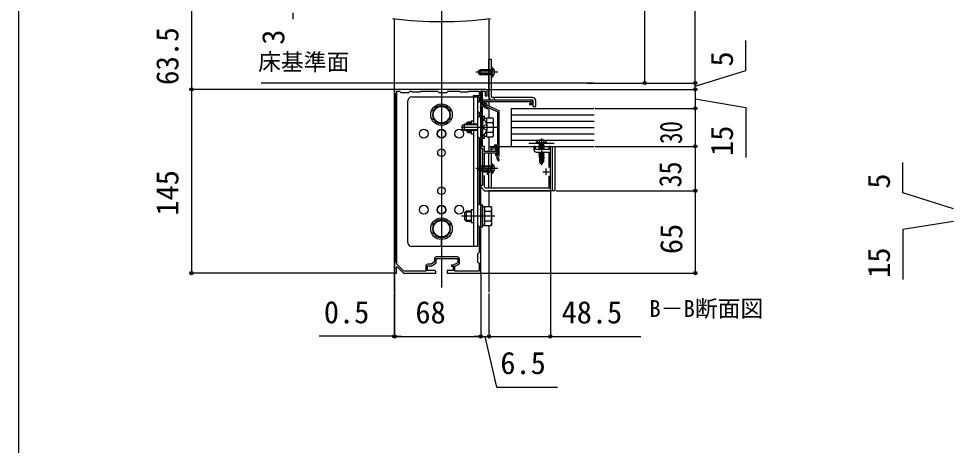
# Model space of a CAD drawing. Units: millimetres, scale not verified. Extents: x -1050 to 1050, y -1565 to 1555.
# Drawn here: x -1050 to -317, y 259 to 596 of the extents above; entities that cross this region are included whole.
import ezdxf
from ezdxf.enums import TextEntityAlignment as Align

# ---------------------------------------------------------------- set-up
doc = ezdxf.new("R2010")
doc.units = ezdxf.units.MM
doc.header["$LTSCALE"] = 8
for name, color, linetype in [('0-1_USER1', 3, 'Continuous'), ('0-2_YKK_11', 7, 'Continuous'), ('0-4_YKK_12', 2, 'Continuous'), ('0-5_YKK_13', 4, 'Continuous'), ('0-7_YKK_D', 6, 'Continuous'), ('0-8_YKK_ZWAK', 7, 'Continuous')]:
    doc.layers.add(name, color=color, linetype=linetype)
doc.styles.add('ＭＳ ゴシック', font='')
doc.styles.get('ＭＳ ゴシック').set_extended_font_data('MS Gothic')

msp = doc.modelspace()

# ---------------------------------------------------------------- linework, layer by layer
at = {"layer": '0-2_YKK_11'}
for p, q in [((-672.22, 486.767), (-672.22, 485.967)), ((-679.92, 477.467), (-679.92, 472.467)), ((-633.42, 477.467), (-633.42, 472.467)), ((-682.42, 474.967), (-677.42, 474.967)), ((-635.92, 474.967), (-630.92, 474.967)), ((-703.32, 407.767), (-720.02, 407.767))]:
    msp.add_line(p, q, dxfattribs=at)
for points in [[(-680.92, 539.967), (-714.462, 539.967), (-714.645, 539.847), (-715.195, 539.847), (-715.378, 539.967), (-735.462, 539.967), (-735.645, 539.847), (-736.195, 539.847), (-736.378, 539.967), (-744.462, 539.967), (-744.645, 539.847), (-745.195, 539.847), (-745.378, 539.967), (-752.92, 539.967), (-752.92, 536.967), (-752.62, 536.667)], [(-752.62, 536.667), (-752.62, 403.267), (-752.92, 402.967), (-752.92, 394.967), (-751.42, 394.967), (-751.42, 399.867), (-751.052, 400.021), (-745.92, 394.967), (-720.42, 394.967), (-720.42, 395.967)], [(-751.32, 402.11), (-751.32, 538.667), (-749.12, 538.667), (-747.92, 537.467), (-741.92, 537.467), (-740.72, 538.667), (-739.62, 538.667), (-738.92, 537.967), (-732.92, 537.967), (-732.22, 538.667), (-719.12, 538.667), (-717.92, 537.467), (-711.92, 537.467), (-710.72, 538.667), (-701.62, 538.667), (-700.92, 537.967), (-694.92, 537.967), (-694.22, 538.667), (-686.22, 538.667), (-686.22, 534.967), (-690.92, 534.967), (-690.92, 533.967), (-686.22, 533.967), (-686.22, 530.167), (-687.42, 528.967), (-687.42, 522.967), (-686.22, 521.767), (-686.22, 518.167), (-687.42, 516.967), (-687.42, 502.967), (-686.22, 501.767), (-686.22, 449.167), (-687.42, 447.967), (-687.42, 432.967), (-686.22, 431.767), (-686.22, 411.167), (-687.42, 409.967), (-687.42, 403.967), (-686.22, 402.767), (-686.22, 396.467)], [(-721.42, 396.967), (-727.02, 396.967), (-727.02, 400.667), (-723.52, 400.667), (-720.22, 403.167), (-720.22, 406.467), (-703.12, 406.467), (-703.12, 403.167), (-706.62, 401.267), (-708.12, 401.267), (-708.12, 400.367), (-706.62, 400.367), (-706.62, 396.967), (-711.42, 396.967), (-711.42, 394.967), (-684.92, 394.967), (-684.92, 406.509), (-685.04, 406.692), (-685.04, 407.242), (-684.92, 407.426), (-684.92, 444.509), (-685.04, 444.692), (-685.04, 445.242), (-684.92, 445.426), (-684.92, 509.509), (-685.04, 509.692), (-685.04, 510.242), (-684.92, 510.426), (-684.92, 525.509), (-685.04, 525.692), (-685.04, 526.242), (-684.92, 526.426), (-684.92, 538.467), (-681.32, 538.467), (-681.32, 534.967), (-679.92, 534.967), (-679.92, 538.967)], [(-671.92, 488.117), (-671.92, 494.967), (-673.22, 494.967), (-673.22, 490.967), (-681.92, 490.967), (-681.92, 494.967), (-683.42, 494.967), (-683.42, 509.509), (-683.54, 509.692), (-683.54, 510.242), (-683.42, 510.426), (-683.42, 526.667), (-682.22, 526.667), (-682.22, 526.06), (-679.651, 524.724), (-679.189, 525.611), (-681.22, 526.667), (-681.22, 527.667), (-683.42, 527.667), (-683.42, 538.467), (-684.92, 538.467), (-684.92, 493.467), (-683.42, 493.467), (-683.42, 463.967), (-684.92, 463.967), (-684.92, 462.967), (-681.92, 459.967), (-629.92, 459.967), (-629.92, 494.967), (-631.12, 494.967), (-631.12, 492.467), (-641.72, 492.467), (-641.72, 494.967), (-642.92, 494.967), (-642.92, 492.467)], [(-644.42, 531.467), (-683.42, 531.467), (-683.42, 527.667), (-681.22, 527.667), (-681.22, 526.767), (-671.62, 522.267), (-671.62, 495.867), (-674.22, 495.867), (-674.22, 494.061), (-677.285, 493.252), (-677.055, 492.382), (-673.32, 493.367), (-673.32, 494.967), (-671.62, 494.967), (-671.62, 488.665), (-671.675, 488.492)], [(-670.515, 487.357), (-670.42, 487.577), (-670.42, 523.03), (-680.02, 527.53), (-680.02, 528.867), (-682.22, 528.867), (-682.22, 530.267), (-644.32, 530.267), (-644.32, 528.867), (-646.42, 528.867), (-646.42, 527.967), (-643.42, 527.967), (-643.42, 530.467)], [(-681.92, 478.027), (-681.92, 489.767), (-673.22, 489.767), (-673.22, 488.117)], [(-640.92, 490.467), (-631.12, 490.467), (-631.12, 478.366)], [(-631.12, 471.569), (-631.12, 461.967), (-681.092, 461.967), (-681.92, 462.796), (-681.92, 471.908)], [(-721.52, 406.267), (-721.52, 403.813), (-723.957, 401.967), (-726.82, 401.967)], [(-686.22, 396.467), (-705.32, 396.467), (-705.32, 400.494), (-701.82, 402.394), (-701.82, 406.267)], [(-728.32, 400.467), (-728.32, 396.467), (-745.59, 396.467), (-751.32, 402.11)]]:
    msp.add_lwpolyline(points, dxfattribs=at)
for centre, radius, start, end in [((-680.92, 538.967), 1, 0.00001, 89.99999), ((-644.42, 530.467), 1, 0.00001, 89.99999), ((-640.92, 492.467), 2, 180.00001, 269.99999), ((-672.57, 488.117), 0.65, 180.00001, 269.99999), ((-672.57, 488.117), 0.65, 270.00001, 359.99999), ((-669.22, 486.767), 3, 144.90318, 180), ((-669.22, 485.967), 3, 180.00001, 227.02713), ((-670.89, 484.175), 0.55, 227.02712, 330.00001), ((-669.22, 485.967), 1.9, 132.9859, 227.02712), ((-670.89, 484.175), 0.55, 329.99997, 47.0271), ((-720.02, 406.267), 1.5, 90.00001, 179.99999), ((-703.32, 406.267), 1.5, 0.00001, 89.99999), ((-726.82, 400.467), 1.5, 90.00001, 179.99999), ((-721.42, 395.967), 1, 0.00001, 89.99999)]:
    msp.add_arc(centre, radius, start, end, dxfattribs=at)
at = {"layer": '0-4_YKK_12'}
for p, q in [((-715.92, 1174.038), (-715.92, 383.604)), ((-753.42, 595.672), (-753.42, 379.967)), ((-678.42, 595.672), (-678.42, 531.467)), ((-595.42, 544.967), (-858.31, 544.967)), ((-678.42, 539.967), (-678.42, 533.667)), ((-678.42, 530.267), (-678.42, 526.78)), ((-678.42, 527.667), (-678.42, 526.78)), ((-678.42, 525.455), (-678.42, 517.473)), ((-678.42, 525.455), (-678.42, 517.473)), ((-678.42, 502.462), (-678.42, 497.967)), ((-678.42, 502.462), (-678.42, 490.967)), ((-660.92, 494.967), (-595.42, 494.967)), ((-678.42, 459.967), (-678.42, 447.473)), ((-678.42, 458.967), (-678.42, 447.473)), ((-678.42, 432.462), (-678.42, 394.967)), ((-678.42, 432.462), (-678.42, 379.967))]:
    msp.add_line(p, q, dxfattribs=at)
at = {"layer": '0-5_YKK_13'}
for p, q in [((-678.42, 533.967), (-678.42, 563.467)), ((-676.42, 563.467), (-678.42, 563.467)), ((-676.42, 533.967), (-676.42, 563.467)), ((-676.42, 549.717), (-676.42, 557.217)), ((-671.42, 553.467), (-688.92, 553.467)), ((-686.42, 554.767), (-685.02, 555.467)), ((-686.42, 552.167), (-686.42, 554.767)), ((-686.42, 552.167), (-685.02, 551.467)), ((-676.42, 554.813), (-686.329, 554.813)), ((-676.42, 552.122), (-686.329, 552.122)), ((-676.42, 555.467), (-685.02, 555.467)), ((-675.911, 549.717), (-676.42, 549.717)), ((-742.42, 418.967), (-742.42, 530.967)), ((-739.42, 533.967), (-687.42, 533.967)), ((-715.92, 533.967), (-715.92, 528.967)), ((-690.62, 533.967), (-690.62, 512.467)), ((-687.42, 533.967), (-687.42, 415.967)), ((-643.92, 533.467), (-675.92, 533.467)), ((-643.92, 531.467), (-675.92, 531.467)), ((-674.42, 533.467), (-674.42, 531.467)), ((-643.42, 526.467), (-643.42, 530.967)), ((-641.42, 526.467), (-641.42, 530.967)), ((-660.92, 524.967), (-595.42, 524.967)), ((-643.42, 526.467), (-641.42, 526.467)), ((-696.22, 512.767), (-695.02, 513.967)), ((-695.668, 513.319), (-692.42, 513.319)), ((-692.42, 513.967), (-695.02, 513.967)), ((-695.02, 513.967), (-695.02, 512.467)), ((-692.42, 515.167), (-692.42, 512.467)), ((-692.42, 515.167), (-690.62, 515.167)), ((-683.42, 515.218), (-683.42, 504.716)), ((-682.875, 515.867), (-682.677, 515.867)), ((-680.22, 517.017), (-681.82, 517.017)), ((-680.22, 517.473), (-675.301, 517.473)), ((-680.22, 512.697), (-680.22, 517.473)), ((-680.22, 512.697), (-680.22, 513.967)), ((-680.22, 513.72), (-675.301, 513.72)), ((-674.72, 516.467), (-675.301, 517.473)), ((-674.72, 503.467), (-674.72, 516.467)), ((-660.92, 519.967), (-595.42, 519.967)), ((-660.92, 514.967), (-595.42, 514.967)), ((-678.916, 509.967), (-700.333, 509.967)), ((-699.42, 511.667), (-697.72, 512.467)), ((-672.22, 509.967), (-698.72, 509.967)), ((-687.42, 512.034), (-698.64, 512.034)), ((-687.42, 507.9), (-698.64, 507.9)), ((-697.72, 507.467), (-697.72, 512.467)), ((-687.42, 512.467), (-697.72, 512.467)), ((-687.42, 507.467), (-697.72, 507.467)), ((-696.22, 512.767), (-696.22, 512.467)), ((-696.22, 507.467), (-696.22, 507.167)), ((-696.22, 507.167), (-695.02, 505.967)), ((-695.668, 506.615), (-692.42, 506.615)), ((-695.02, 507.467), (-695.02, 505.967)), ((-695.02, 505.967), (-692.42, 505.967)), ((-692.42, 507.467), (-692.42, 504.767)), ((-690.62, 507.467), (-690.62, 415.967)), ((-683.164, 509.967), (-682.555, 511.112)), ((-683.164, 509.967), (-682.555, 508.822)), ((-680.094, 512.339), (-682.555, 511.112)), ((-680.094, 507.596), (-682.555, 508.822)), ((-680.22, 505.967), (-680.22, 507.238)), ((-680.22, 502.462), (-680.22, 507.238)), ((-680.22, 506.215), (-675.301, 506.215)), ((-660.92, 509.967), (-595.42, 509.967)), ((-692.42, 504.767), (-690.62, 504.767)), ((-683.42, 504.716), (-683.42, 504.613)), ((-682.875, 504.067), (-682.677, 504.067)), ((-681.82, 502.917), (-680.22, 502.917)), ((-680.22, 502.462), (-675.301, 502.462)), ((-674.72, 503.467), (-675.301, 502.462)), ((-660.92, 504.967), (-595.42, 504.967)), ((-660.92, 499.967), (-595.42, 499.967)), ((-640.92, 497.767), (-640.778, 498.57)), ((-636.92, 501.167), (-636.92, 480.267)), ((-632.92, 497.767), (-633.061, 498.57)), ((-676.42, 490.967), (-676.42, 494.967)), ((-626.92, 497.267), (-646.92, 497.267)), ((-632.92, 497.767), (-640.92, 497.767)), ((-640.92, 497.767), (-640.832, 497.267)), ((-633.008, 497.267), (-640.832, 497.267)), ((-639.02, 496.617), (-635.42, 497.217)), ((-635.42, 497.117), (-639.02, 496.517)), ((-639.02, 496.617), (-638.47, 496.935)), ((-639.02, 496.617), (-639.02, 496.517)), ((-639.02, 496.617), (-639.02, 496.517)), ((-639.02, 496.517), (-638.47, 496.2)), ((-639.02, 495.217), (-634.82, 495.917)), ((-634.82, 495.817), (-639.02, 495.117)), ((-639.02, 495.217), (-638.47, 495.535)), ((-639.02, 495.217), (-639.02, 495.117)), ((-639.02, 495.117), (-638.47, 494.8)), ((-639.02, 493.817), (-634.82, 494.517)), ((-634.82, 494.417), (-639.02, 493.717)), ((-639.02, 493.817), (-638.47, 494.135)), ((-639.02, 493.817), (-639.02, 493.717)), ((-639.02, 493.717), (-638.47, 493.4)), ((-638.934, 492.467), (-638.47, 492.735)), ((-638.721, 492.467), (-634.82, 493.117)), ((-635.42, 497.217), (-638.47, 496.935)), ((-638.47, 496.2), (-635.42, 497.117)), ((-638.47, 497.067), (-638.47, 496.935)), ((-635.37, 496.235), (-638.47, 495.535)), ((-638.47, 496.2), (-638.47, 495.535)), ((-635.37, 495.5), (-638.47, 494.8)), ((-635.37, 494.835), (-638.47, 494.135)), ((-638.47, 494.8), (-638.47, 494.135)), ((-635.37, 493.435), (-638.47, 492.735)), ((-638.47, 493.4), (-638.47, 492.735)), ((-634.82, 493.017), (-638.121, 492.467)), ((-635.42, 497.217), (-635.42, 497.117)), ((-635.37, 497.067), (-635.37, 496.235)), ((-634.82, 495.917), (-635.37, 496.235)), ((-634.82, 495.817), (-635.37, 495.5)), ((-635.37, 495.5), (-635.37, 494.835)), ((-634.82, 494.517), (-635.37, 494.835)), ((-635.37, 494.1), (-635.37, 493.435)), ((-634.82, 493.117), (-635.37, 493.435)), ((-635.37, 492.7), (-635.37, 492.467)), ((-634.82, 495.917), (-634.82, 495.817)), ((-634.82, 494.517), (-634.82, 494.417)), ((-634.82, 493.117), (-634.82, 493.017)), ((-632.92, 497.767), (-633.008, 497.267)), ((-628.42, 494.967), (-628.42, 459.967)), ((-678.42, 461.967), (-678.42, 489.767)), ((-676.42, 461.967), (-676.42, 489.767)), ((-639.02, 489.617), (-634.82, 490.317)), ((-634.82, 490.217), (-639.02, 489.517)), ((-639.02, 489.617), (-638.47, 489.935)), ((-639.02, 489.617), (-639.02, 489.517)), ((-639.02, 489.517), (-638.47, 489.2)), ((-639.02, 488.217), (-634.82, 488.917)), ((-634.82, 488.817), (-639.02, 488.117)), ((-639.02, 488.217), (-638.47, 488.535)), ((-639.02, 488.217), (-639.02, 488.117)), ((-639.02, 488.117), (-638.47, 487.8)), ((-639.02, 486.817), (-635.994, 487.322)), ((-636.022, 487.217), (-639.02, 486.717)), ((-639.02, 486.817), (-638.47, 487.135)), ((-639.02, 486.817), (-639.02, 486.717)), ((-639.02, 486.717), (-638.47, 486.4)), ((-638.62, 485.667), (-638.47, 485.735)), ((-638.62, 485.667), (-638.62, 482.817)), ((-636.344, 485.667), (-638.62, 485.667)), ((-636.113, 490.467), (-638.47, 489.935)), ((-638.47, 490.467), (-638.47, 489.935)), ((-635.37, 489.235), (-638.47, 488.535)), ((-638.47, 489.2), (-638.47, 488.535)), ((-635.37, 487.835), (-638.47, 487.135)), ((-638.47, 487.8), (-638.47, 487.135)), ((-636.08, 486.94), (-638.47, 486.4)), ((-638.47, 486.4), (-638.47, 485.735)), ((-636.225, 486.242), (-638.47, 485.735)), ((-636.285, 485.95), (-638.003, 485.667)), ((-636.01, 487.274), (-636.92, 482.889)), ((-635.588, 487.39), (-636.77, 481.692)), ((-636.34, 485.684), (-636.424, 485.667)), ((-635.588, 487.389), (-634.82, 487.517)), ((-634.82, 487.417), (-635.533, 487.299)), ((-635.37, 486.435), (-635.523, 486.4)), ((-635.52, 487.219), (-635.52, 482.942)), ((-634.92, 486.175), (-635.52, 486.076)), ((-634.92, 485.96), (-635.52, 485.843)), ((-635.22, 485.667), (-635.52, 485.667)), ((-635.37, 489.9), (-635.37, 489.235)), ((-634.82, 488.917), (-635.37, 489.235)), ((-635.37, 488.5), (-635.37, 487.835)), ((-634.82, 487.517), (-635.37, 487.835)), ((-635.37, 487.1), (-635.37, 486.435)), ((-634.92, 486.175), (-635.37, 486.435)), ((-634.92, 485.96), (-635.22, 485.786)), ((-635.22, 485.786), (-635.22, 482.817)), ((-634.82, 490.317), (-635.08, 490.467)), ((-634.92, 486.175), (-634.92, 485.96)), ((-634.82, 490.317), (-634.82, 490.217)), ((-634.82, 488.917), (-634.82, 488.817)), ((-634.82, 487.517), (-634.82, 487.417)), ((-671.42, 477.467), (-688.92, 477.467)), ((-686.42, 478.767), (-685.02, 479.467)), ((-686.42, 476.167), (-686.42, 478.767)), ((-676.42, 478.813), (-686.329, 478.813)), ((-676.42, 479.467), (-685.02, 479.467)), ((-676.42, 473.717), (-676.42, 481.217)), ((-637.663, 483.621), (-638.62, 482.817)), ((-637.07, 481.267), (-638.62, 482.817)), ((-636.92, 482.889), (-637.07, 481.267)), ((-637.07, 481.267), (-636.77, 481.267)), ((-636.92, 482.889), (-636.92, 481.267)), ((-635.52, 482.942), (-636.77, 481.692)), ((-636.77, 481.267), (-635.22, 482.817)), ((-636.77, 481.692), (-636.77, 481.267)), ((-635.22, 482.817), (-635.52, 482.942)), ((-686.42, 476.167), (-685.02, 475.467)), ((-676.42, 476.122), (-686.329, 476.122)), ((-675.911, 473.717), (-676.42, 473.717)), ((-681.72, 447.473), (-676.801, 447.473)), ((-681.72, 432.462), (-681.72, 447.473)), ((-676.22, 446.467), (-676.801, 447.473)), ((-673.72, 439.967), (-700.22, 439.967)), ((-697.72, 442.767), (-696.52, 443.967)), ((-697.72, 442.767), (-697.72, 437.167)), ((-697.168, 443.319), (-692.42, 443.319)), ((-692.42, 443.967), (-696.52, 443.967)), ((-696.52, 443.967), (-696.52, 435.967)), ((-692.42, 445.167), (-692.42, 434.767)), ((-692.42, 445.167), (-690.62, 445.167)), ((-681.72, 447.017), (-683.32, 447.017)), ((-681.72, 435.967), (-681.72, 443.967)), ((-681.72, 443.72), (-676.801, 443.72)), ((-676.22, 433.467), (-676.22, 446.467)), ((-697.72, 437.167), (-696.52, 435.967)), ((-697.168, 436.615), (-692.42, 436.615)), ((-696.52, 435.967), (-692.42, 435.967)), ((-692.42, 434.767), (-690.62, 434.767)), ((-683.32, 432.917), (-681.72, 432.917)), ((-681.72, 436.215), (-676.801, 436.215)), ((-681.72, 432.462), (-676.801, 432.462)), ((-676.22, 433.467), (-676.801, 432.462)), ((-715.92, 415.967), (-715.92, 420.967)), ((-687.42, 415.967), (-739.42, 415.967))]:
    msp.add_line(p, q, dxfattribs=at)
for points in [[(-675.911, 549.717), (-675.911, 557.217), (-676.42, 557.217)], [(-676.42, 551.467), (-685.02, 551.467), (-685.02, 555.467)], [(-674.411, 555.517), (-676.266, 554.612), (-676.875, 553.467)], [(-674.411, 551.417), (-676.266, 552.322), (-676.875, 553.467)], [(-660.92, 524.967), (-660.92, 494.967), (-595.42, 494.967)], [(-683.42, 518.467), (-683.42, 501.467), (-681.82, 501.467), (-681.82, 504.682)], [(-681.82, 515.252), (-681.82, 518.467), (-683.42, 518.467)], [(-683.42, 515.322), (-683.42, 515.218), (-683.42, 514.867)], [(-697.72, 507.467), (-699.42, 508.267), (-699.42, 511.667)], [(-639.22, 499.747), (-638.065, 497.43), (-636.92, 496.822)], [(-634.62, 499.747), (-635.775, 497.43), (-636.92, 496.822)], [(-678.42, 494.967), (-626.42, 494.967), (-626.42, 459.967), (-678.42, 459.967)], [(-634.82, 494.417), (-635.37, 494.1), (-638.47, 493.4)], [(-634.82, 493.017), (-635.37, 492.7), (-636.4, 492.467)], [(-634.82, 490.217), (-635.37, 489.9), (-638.47, 489.2)], [(-634.82, 488.817), (-635.37, 488.5), (-638.47, 487.8)], [(-636.92, 482.889), (-637.663, 483.621), (-637.82, 485.667)], [(-634.82, 487.417), (-635.37, 487.1), (-635.52, 487.066)], [(-676.42, 475.467), (-685.02, 475.467), (-685.02, 479.467)], [(-674.411, 479.517), (-676.266, 478.612), (-676.875, 477.467)], [(-674.411, 475.417), (-676.266, 476.322), (-676.875, 477.467)], [(-675.911, 473.717), (-675.911, 481.217), (-676.42, 481.217)]]:
    msp.add_lwpolyline(points, dxfattribs=at)
for points in [[(-715.92, 527.473), (-709.42, 523.72), (-709.42, 516.215), (-715.92, 512.462), (-722.42, 516.215), (-722.42, 523.72)], [(-684.92, 448.467), (-684.92, 431.467), (-683.32, 431.467), (-683.32, 448.467)], [(-715.92, 437.473), (-709.42, 433.72), (-709.42, 426.215), (-715.92, 422.462), (-722.42, 426.215), (-722.42, 433.72)]]:
    msp.add_lwpolyline(points, close=True, dxfattribs=at)
for centre, radius in [((-715.92, 519.967), 8.5), ((-715.92, 519.967), 6.5), ((-729.92, 504.967), 3.5), ((-715.92, 504.967), 3.5), ((-715.92, 504.967), 3.25), ((-701.92, 504.967), 3.5), ((-715.92, 489.967), 3), ((-715.92, 459.967), 3), ((-729.92, 444.967), 3.5), ((-715.92, 444.967), 3.5), ((-715.92, 444.967), 3.25), ((-701.92, 444.967), 3.5), ((-715.92, 429.967), 8.5), ((-715.92, 429.967), 6.5)]:
    msp.add_circle(centre, radius, dxfattribs=at)
for centre, radius, start, end in [((-715.92, 913.467), 320, 263.0403, 276.9597), ((-678.447, 553.467), 4.527, 304.06671, 55.93329), ((-739.42, 530.967), 3, 90, 180), ((-675.92, 533.967), 2.5, 180, 270), ((-675.92, 533.967), 0.5, 180, 270), ((-643.92, 530.967), 2.5, 0, 90), ((-643.92, 530.967), 0.5, 0, 90), ((-715.92, 519.967), 7.05, 157.21814, 202.78186), ((-715.92, 519.967), 7.05, 97.21814, 142.78186), ((-715.92, 519.967), 7.05, 37.21814, 82.78186), ((-715.92, 519.967), 7.05, 337.21814, 22.78186), ((-715.92, 519.967), 7.05, 217.21814, 262.78186), ((-715.92, 519.967), 7.05, 277.21814, 322.78186), ((-682.875, 515.322), 0.545, 90, 180), ((-682.677, 515.317), 0.55, 48.43917, 90), ((-687.42, 509.967), 7.7, 311.56083, 48.43917), ((-678.043, 515.596), 3.323, 325.61575, 34.38425), ((-687.139, 509.967), 12.419, 342.41205, 17.58795), ((-678.043, 504.338), 3.323, 325.61575, 34.38425), ((-682.875, 504.613), 0.545, 180, 270), ((-682.677, 504.617), 0.55, 270, 311.56083), ((-639.892, 498.414), 0.9, 122.05588, 170), ((-636.92, 493.667), 6.5, 57.94412, 122.05588), ((-633.948, 498.414), 0.9, 10, 57.94412), ((-638.67, 497.067), 0.2, 0, 90), ((-635.17, 497.067), 0.2, 90, 180), ((-635.768, 487.219), 0.248, 0, 167.19096), ((-678.447, 477.467), 4.527, 304.06671, 55.93329), ((-679.543, 445.596), 3.323, 325.61575, 34.38425), ((-688.639, 439.967), 12.419, 342.41205, 17.58795), ((-715.92, 429.967), 7.05, 157.21814, 202.78186), ((-715.92, 429.967), 7.05, 97.21814, 142.78186), ((-715.92, 429.967), 7.05, 37.21814, 82.78186), ((-715.92, 429.967), 7.05, 337.21814, 22.78186), ((-679.543, 434.338), 3.323, 325.61575, 34.38425), ((-715.92, 429.967), 7.05, 217.21814, 262.78186), ((-715.92, 429.967), 7.05, 277.21814, 322.78186), ((-739.42, 418.967), 3, 180, 270)]:
    msp.add_arc(centre, radius, start, end, dxfattribs=at)
at = {"layer": '0-7_YKK_D'}
for p, q in [((-515.42, 544.967), (-515.42, 1154.467)), ((-555.42, 544.967), (-555.42, 959.467)), ((-913.42, 603.467), (-913.42, 539.967)), ((-833.42, 600.467), (-833.42, 595.367)), ((-515.42, 544.967), (-515.42, 550.067)), ((-600.72, 544.967), (-514.42, 544.967)), ((-600.72, 544.967), (-554.42, 544.967)), ((-572.086, 544.967), (-514.42, 544.967)), ((-515.42, 539.967), (-515.42, 544.967)), ((-515.42, 539.967), (-515.42, 544.967)), ((-753.62, 539.967), (-914.42, 539.967)), ((-753.62, 539.967), (-914.42, 539.967)), ((-913.42, 539.967), (-913.42, 394.967)), ((-679.92, 539.967), (-514.42, 539.967)), ((-585.42, 539.967), (-514.42, 539.967)), ((-515.42, 539.967), (-515.42, 524.967)), ((-515.42, 539.967), (-515.42, 534.867)), ((-594.42, 524.967), (-514.42, 524.967)), ((-594.42, 524.967), (-514.42, 524.967)), ((-515.42, 524.967), (-515.42, 494.967)), ((-594.42, 494.967), (-514.42, 494.967)), ((-515.42, 494.967), (-515.42, 459.967)), ((-629.92, 459.267), (-629.92, 343.967)), ((-625.42, 459.967), (-514.42, 459.967)), ((-515.42, 459.967), (-515.42, 394.967)), ((-753.62, 394.967), (-914.42, 394.967)), ((-752.92, 394.267), (-752.92, 344.066)), ((-752.92, 394.267), (-752.92, 343.967)), ((-684.92, 394.267), (-684.92, 343.967)), ((-684.92, 394.267), (-684.92, 343.967)), ((-684.22, 394.967), (-514.42, 394.967)), ((-753.42, 378.967), (-753.42, 344.066)), ((-678.42, 378.967), (-678.42, 343.967)), ((-753.42, 345.066), (-812.62, 345.066)), ((-752.92, 345.066), (-753.42, 345.066)), ((-752.92, 345.066), (-747.82, 345.066)), ((-752.92, 344.967), (-684.92, 344.967)), ((-684.92, 344.967), (-690.02, 344.967)), ((-684.92, 344.967), (-678.42, 344.967)), ((-684.92, 344.967), (-678.42, 344.967)), ((-678.42, 344.967), (-673.32, 344.967))]:
    msp.add_line(p, q, dxfattribs=at)
for points in [[(-515.42, 542.467), (-475.42, 554.725), (-475.42, 578.634)], [(-515.42, 532.467), (-475.42, 525.547), (-475.42, 486.093)], [(-311.42, 445.593), (-351.42, 458.358), (-351.42, 482.267)], [(-311.42, 435.593), (-351.42, 429.334), (-351.42, 389.88)], [(-681.67, 344.967), (-672.508, 304.967), (-624.19, 304.967)], [(-678.42, 344.967), (-629.92, 344.967), (-558.365, 344.967)]]:
    msp.add_lwpolyline(points, dxfattribs=at)
for centre in [(-555.42, 544.967), (-515.42, 544.967), (-913.42, 539.967), (-913.42, 539.967), (-515.42, 539.967), (-515.42, 539.967), (-515.42, 524.967), (-515.42, 524.967), (-515.42, 494.967), (-515.42, 494.967), (-515.42, 459.967), (-515.42, 459.967), (-913.42, 394.967), (-515.42, 394.967), (-753.42, 345.066), (-752.92, 345.066), (-752.92, 344.967), (-684.92, 344.967), (-684.92, 344.967), (-678.42, 344.967), (-678.42, 344.967), (-629.92, 344.967)]:
    msp.add_circle(centre, 1.275, dxfattribs=at)
at = {"layer": '0-8_YKK_ZWAK'}
msp.add_line((-1050, 1495.3), (-1050, -1564.7), dxfattribs=at)

# ---------------------------------------------------------------- texts
at = {"layer": '0-1_USER1', "style": 'ＭＳ ゴシック'}
for s, p in [('床基準面', (-860.739, 551.027)), ('B－B断面図', (-551.739, 356.448))]:
    msp.add_text(s, height=13.2, dxfattribs=at).set_placement(p, align=Align.BOTTOM_LEFT)
at = {"layer": '0-7_YKK_D', "style": 'ＭＳ ゴシック'}
for s, width, p in [('63.5', 0.95, (-918.42, 543.412)), ('30', 0.75, (-520.625, 496.893)), ('35', 0.85, (-521.193, 462.631))]:
    msp.add_text(s, height=17.6, rotation=90, dxfattribs=dict(at, width=width)).set_placement(p, align=Align.BOTTOM_LEFT)
for s, p in [('3', (-834.755, 575.17)), ('5', (-480.42, 557.952)), ('15', (-480.42, 487.411)), ('145', (-918.42, 440.331)), ('5', (-356.42, 461.586)), ('65', (-520.42, 409.945)), ('15', (-356.42, 391.198))]:
    msp.add_text(s, height=17.6, rotation=90, dxfattribs=at).set_placement(p, align=Align.BOTTOM_LEFT)
for s, p in [('0.5', (-808.847, 350.066)), ('68', (-736.511, 349.967)), ('48.5', (-621.047, 349.967)), ('6.5', (-669.417, 309.967))]:
    msp.add_text(s, height=17.6, dxfattribs=at).set_placement(p, align=Align.BOTTOM_LEFT)

doc.saveas('drawing.dxf')
